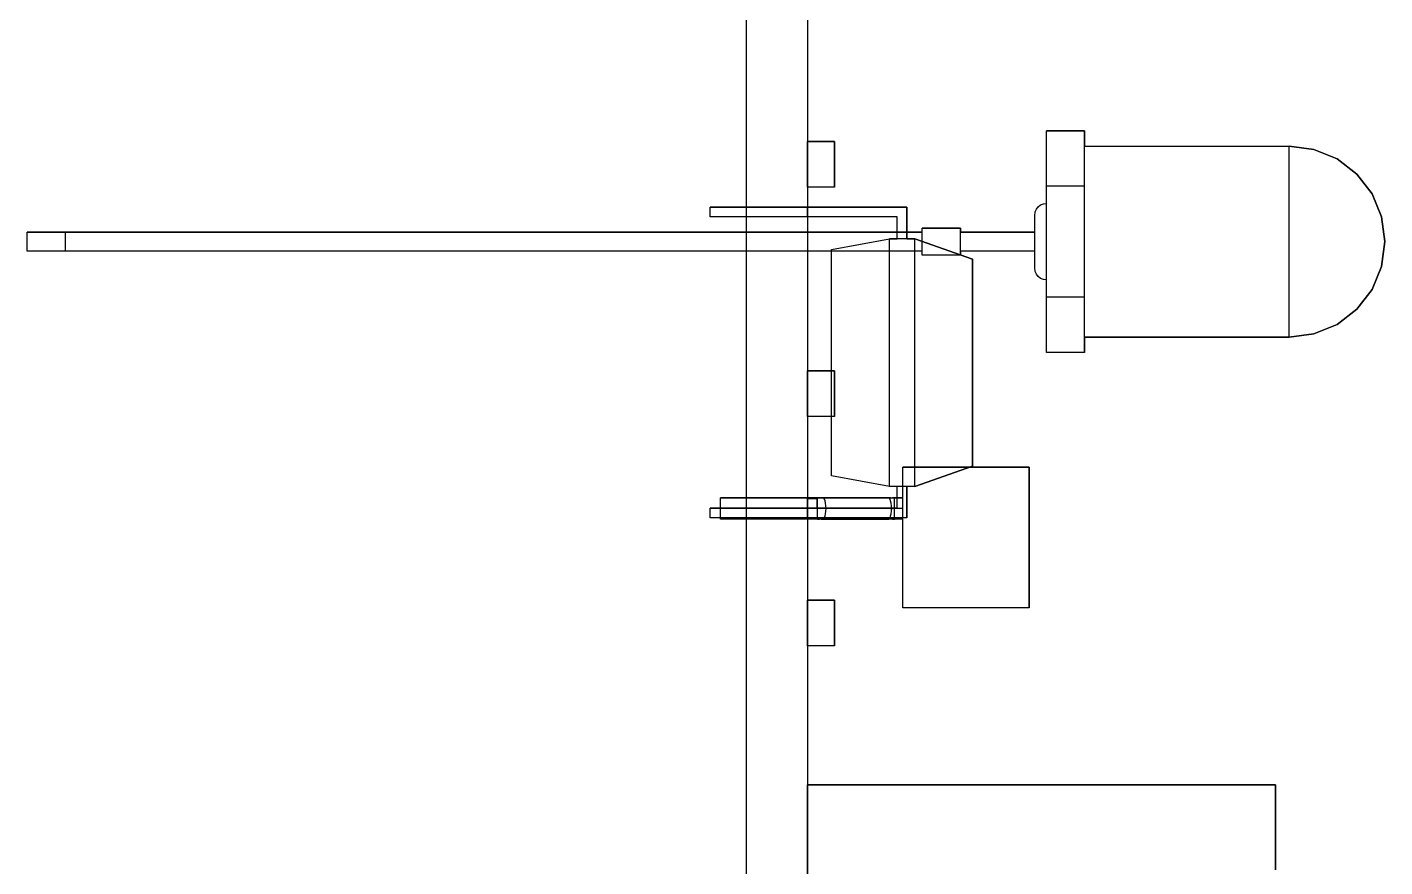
# Model space of a CAD drawing. Header units: inches. Extents: x 0 to 841, y -594 to 0.
# Drawn here: x 453.34 to 488.84, y -167.08 to -145.11 of the extents above; entities that cross this region are included whole.
import ezdxf

# ---------------------------------------------------------------- set-up
doc = ezdxf.new("R2010")
doc.units = ezdxf.units.IN
doc.header["$MEASUREMENT"] = 0

msp = doc.modelspace()

# ---------------------------------------------------------------- linework, layer by layer
at = {"color": 7}
for p, q in [((472.15, -241.297), (472.15, -60.697)), ((473.742, -60.697), (473.742, -241.297)), ((479.992, -149.269), (479.992, -147.822)), ((479.992, -147.822), (480.992, -147.822)), ((479.992, -147.921), (479.992, -147.822)), ((480.992, -147.822), (479.992, -147.822)), ((479.992, -149.269), (479.992, -147.822)), ((479.992, -147.822), (480.992, -147.822)), ((479.992, -147.921), (479.992, -147.822)), ((480.992, -147.822), (479.992, -147.822)), ((479.992, -149.269), (479.992, -147.822)), ((479.992, -147.822), (480.992, -147.822)), ((479.992, -147.921), (479.992, -147.822)), ((480.992, -147.822), (479.992, -147.822)), ((479.992, -148.21), (479.992, -147.921)), ((479.992, -148.21), (479.992, -147.921)), ((479.992, -148.21), (479.992, -147.921)), ((480.992, -147.822), (480.992, -148.222)), ((480.992, -147.921), (480.992, -147.822)), ((480.992, -147.822), (480.992, -148.222)), ((480.992, -147.921), (480.992, -147.822)), ((480.992, -147.822), (480.992, -148.222)), ((480.992, -147.921), (480.992, -147.822)), ((480.992, -148.21), (480.992, -147.921)), ((480.992, -148.21), (480.992, -147.921)), ((480.992, -148.21), (480.992, -147.921)), ((473.742, -149.294), (473.742, -148.1)), ((473.742, -148.1), (474.453, -148.1)), ((473.742, -149.294), (473.742, -148.1)), ((474.453, -148.1), (473.742, -148.1)), ((473.742, -149.294), (473.742, -148.1)), ((473.742, -148.1), (474.453, -148.1)), ((473.742, -149.294), (473.742, -148.1)), ((474.453, -148.1), (473.742, -148.1)), ((473.742, -149.294), (473.742, -148.1)), ((473.742, -148.1), (474.453, -148.1)), ((473.742, -149.294), (473.742, -148.1)), ((474.453, -148.1), (473.742, -148.1)), ((474.453, -148.1), (474.453, -149.294)), ((474.453, -149.294), (474.453, -148.1)), ((474.453, -148.1), (474.453, -149.294)), ((474.453, -149.294), (474.453, -148.1)), ((474.453, -148.1), (474.453, -149.294)), ((474.453, -149.294), (474.453, -148.1)), ((479.992, -148.67), (479.992, -148.21)), ((479.992, -148.67), (479.992, -148.21)), ((479.992, -148.67), (479.992, -148.21)), ((480.992, -148.67), (480.992, -148.21)), ((480.992, -148.67), (480.992, -148.21)), ((480.992, -148.67), (480.992, -148.21)), ((480.992, -148.222), (486.342, -148.222)), ((480.992, -148.222), (486.342, -148.222)), ((480.992, -148.222), (486.342, -148.222)), ((480.992, -148.222), (486.342, -148.222)), ((480.992, -148.222), (486.342, -148.222)), ((480.992, -148.222), (486.342, -148.222)), ((486.342, -148.222), (486.989, -148.307)), ((486.989, -148.307), (486.342, -148.222)), ((486.342, -148.307), (486.342, -148.222)), ((486.342, -148.222), (486.989, -148.307)), ((486.989, -148.307), (486.342, -148.222)), ((486.342, -148.307), (486.342, -148.222)), ((486.342, -148.222), (486.989, -148.307)), ((486.989, -148.307), (486.342, -148.222)), ((486.342, -148.307), (486.342, -148.222)), ((486.342, -148.557), (486.342, -148.307)), ((486.342, -148.557), (486.342, -148.307)), ((486.342, -148.557), (486.342, -148.307)), ((486.989, -148.307), (487.592, -148.557)), ((487.592, -148.557), (486.989, -148.307)), ((486.989, -148.307), (487.592, -148.557)), ((487.592, -148.557), (486.989, -148.307)), ((486.989, -148.307), (487.592, -148.557)), ((487.592, -148.557), (486.989, -148.307)), ((479.992, -149.269), (479.992, -148.67)), ((479.992, -149.269), (479.992, -148.67)), ((479.992, -149.269), (479.992, -148.67)), ((480.992, -149.269), (480.992, -148.67)), ((480.992, -149.269), (480.992, -148.67)), ((480.992, -149.269), (480.992, -148.67)), ((486.342, -148.954), (486.342, -148.557)), ((486.342, -148.954), (486.342, -148.557)), ((486.342, -148.954), (486.342, -148.557)), ((487.592, -148.557), (488.11, -148.954)), ((488.11, -148.954), (487.592, -148.557)), ((487.592, -148.557), (488.11, -148.954)), ((488.11, -148.954), (487.592, -148.557)), ((487.592, -148.557), (488.11, -148.954)), ((488.11, -148.954), (487.592, -148.557)), ((486.342, -149.472), (486.342, -148.954)), ((486.342, -149.472), (486.342, -148.954)), ((486.342, -149.472), (486.342, -148.954)), ((488.11, -148.954), (488.507, -149.472)), ((488.507, -149.472), (488.11, -148.954)), ((488.11, -148.954), (488.507, -149.472)), ((488.507, -149.472), (488.11, -148.954)), ((488.11, -148.954), (488.507, -149.472)), ((488.507, -149.472), (488.11, -148.954)), ((474.453, -149.294), (473.742, -149.294)), ((474.453, -149.294), (473.742, -149.294)), ((474.453, -149.294), (473.742, -149.294)), ((474.453, -149.294), (473.742, -149.294)), ((474.453, -149.294), (473.742, -149.294)), ((474.453, -149.294), (473.742, -149.294)), ((479.992, -149.722), (479.992, -149.269)), ((479.992, -152.174), (479.992, -149.269)), ((480.992, -149.269), (479.992, -149.269)), ((479.992, -149.722), (479.992, -149.269)), ((479.992, -152.174), (479.992, -149.269)), ((480.992, -149.269), (479.992, -149.269)), ((479.992, -149.722), (479.992, -149.269)), ((479.992, -152.174), (479.992, -149.269)), ((480.992, -149.269), (479.992, -149.269)), ((480.992, -152.174), (480.992, -149.269)), ((480.992, -152.174), (480.992, -149.269)), ((480.992, -152.174), (480.992, -149.269)), ((479.732, -149.872), (479.78, -149.81)), ((479.732, -149.872), (479.78, -149.81)), ((479.732, -149.872), (479.78, -149.81)), ((479.732, -149.872), (479.78, -149.81)), ((479.732, -149.872), (479.78, -149.81)), ((479.732, -149.872), (479.78, -149.81)), ((479.78, -149.81), (479.842, -149.762)), ((479.78, -149.81), (479.842, -149.762)), ((479.78, -149.81), (479.842, -149.762)), ((479.78, -149.81), (479.842, -149.762)), ((479.78, -149.81), (479.842, -149.762)), ((479.78, -149.81), (479.842, -149.762)), ((479.842, -149.762), (479.914, -149.732)), ((479.842, -149.762), (479.914, -149.732)), ((479.842, -149.762), (479.914, -149.732)), ((479.842, -149.762), (479.914, -149.732)), ((479.842, -149.762), (479.914, -149.732)), ((479.842, -149.762), (479.914, -149.732)), ((479.914, -149.732), (479.992, -149.722)), ((479.914, -149.732), (479.992, -149.722)), ((479.914, -149.732), (479.992, -149.722)), ((479.914, -149.732), (479.992, -149.722)), ((479.914, -149.732), (479.992, -149.722)), ((479.914, -149.732), (479.992, -149.722)), ((486.342, -150.075), (486.342, -149.472)), ((486.342, -150.075), (486.342, -149.472)), ((486.342, -150.075), (486.342, -149.472)), ((488.507, -149.472), (488.757, -150.075)), ((488.757, -150.075), (488.507, -149.472)), ((488.507, -149.472), (488.757, -150.075)), ((488.757, -150.075), (488.507, -149.472)), ((488.507, -149.472), (488.757, -150.075)), ((488.757, -150.075), (488.507, -149.472)), ((471.202, -150.077), (471.202, -149.823)), ((471.202, -149.823), (473.742, -149.823)), ((473.742, -149.823), (471.202, -149.823)), ((471.202, -150.077), (471.202, -149.823)), ((473.742, -150.077), (471.202, -150.077)), ((473.742, -150.077), (471.202, -150.077)), ((473.742, -149.823), (476.346, -149.823)), ((473.742, -150.077), (473.742, -149.823)), ((476.346, -149.823), (473.742, -149.823)), ((476.092, -150.077), (473.742, -150.077)), ((476.092, -150.077), (473.742, -150.077)), ((476.092, -150.648), (476.092, -150.077)), ((476.092, -150.648), (476.092, -150.077)), ((476.346, -149.823), (476.346, -150.648)), ((476.346, -150.648), (476.346, -149.823)), ((479.692, -150.046), (479.702, -149.944)), ((479.692, -150.046), (479.702, -149.944)), ((479.692, -150.046), (479.702, -149.944)), ((479.692, -150.046), (479.702, -149.944)), ((479.692, -150.046), (479.702, -149.944)), ((479.692, -150.046), (479.702, -149.944)), ((479.692, -150.472), (479.692, -150.046)), ((479.692, -150.116), (479.692, -150.046)), ((479.692, -150.472), (479.692, -150.046)), ((479.692, -150.116), (479.692, -150.046)), ((479.692, -150.472), (479.692, -150.046)), ((479.692, -150.116), (479.692, -150.046)), ((479.692, -150.227), (479.692, -150.116)), ((479.692, -150.227), (479.692, -150.116)), ((479.692, -150.227), (479.692, -150.116)), ((479.702, -149.944), (479.732, -149.872)), ((479.702, -149.944), (479.732, -149.872)), ((479.702, -149.944), (479.732, -149.872)), ((479.702, -149.944), (479.732, -149.872)), ((479.702, -149.944), (479.732, -149.872)), ((479.702, -149.944), (479.732, -149.872)), ((486.342, -150.722), (486.342, -150.075)), ((486.342, -150.722), (486.342, -150.075)), ((486.342, -150.722), (486.342, -150.075)), ((488.757, -150.075), (488.842, -150.722)), ((488.842, -150.722), (488.757, -150.075)), ((488.757, -150.075), (488.842, -150.722)), ((488.842, -150.722), (488.757, -150.075)), ((488.757, -150.075), (488.842, -150.722)), ((488.842, -150.722), (488.757, -150.075)), ((453.342, -150.972), (453.342, -150.472)), ((453.342, -150.472), (454.342, -150.472)), ((453.342, -150.48), (453.342, -150.472)), ((454.342, -150.472), (453.342, -150.472)), ((453.342, -150.972), (453.342, -150.472)), ((453.342, -150.472), (454.342, -150.472)), ((453.342, -150.48), (453.342, -150.472)), ((454.342, -150.472), (453.342, -150.472)), ((453.342, -150.972), (453.342, -150.472)), ((453.342, -150.472), (454.342, -150.472)), ((453.342, -150.48), (453.342, -150.472)), ((454.342, -150.472), (453.342, -150.472)), ((453.342, -150.505), (453.342, -150.48)), ((453.342, -150.505), (453.342, -150.48)), ((453.342, -150.505), (453.342, -150.48)), ((453.342, -150.545), (453.342, -150.505)), ((453.342, -150.545), (453.342, -150.505)), ((453.342, -150.545), (453.342, -150.505)), ((454.342, -150.472), (476.742, -150.472)), ((454.342, -150.48), (454.342, -150.472)), ((476.742, -150.472), (454.342, -150.472)), ((454.342, -150.472), (476.742, -150.472)), ((454.342, -150.48), (454.342, -150.472)), ((476.742, -150.472), (454.342, -150.472)), ((454.342, -150.472), (476.742, -150.472)), ((454.342, -150.48), (454.342, -150.472)), ((476.742, -150.472), (454.342, -150.472)), ((454.342, -150.505), (454.342, -150.48)), ((454.342, -150.505), (454.342, -150.48)), ((454.342, -150.505), (454.342, -150.48)), ((454.342, -150.545), (454.342, -150.505)), ((454.342, -150.545), (454.342, -150.505)), ((454.342, -150.545), (454.342, -150.505)), ((476.742, -150.472), (476.742, -150.372)), ((476.742, -150.372), (477.742, -150.372)), ((476.742, -150.384), (476.742, -150.372)), ((477.742, -150.372), (476.742, -150.372)), ((476.742, -150.472), (476.742, -150.372)), ((476.742, -150.372), (477.742, -150.372)), ((476.742, -150.384), (476.742, -150.372)), ((477.742, -150.372), (476.742, -150.372)), ((476.742, -150.472), (476.742, -150.372)), ((476.742, -150.372), (477.742, -150.372)), ((476.742, -150.384), (476.742, -150.372)), ((477.742, -150.372), (476.742, -150.372)), ((476.742, -150.419), (476.742, -150.384)), ((476.742, -150.419), (476.742, -150.384)), ((476.742, -150.419), (476.742, -150.384)), ((476.742, -150.474), (476.742, -150.419)), ((476.742, -150.474), (476.742, -150.419)), ((476.742, -150.474), (476.742, -150.419)), ((476.742, -150.547), (476.742, -150.474)), ((476.742, -150.547), (476.742, -150.474)), ((476.742, -150.547), (476.742, -150.474)), ((477.742, -150.372), (477.742, -150.472)), ((477.742, -150.384), (477.742, -150.372)), ((477.742, -150.372), (477.742, -150.472)), ((477.742, -150.384), (477.742, -150.372)), ((477.742, -150.372), (477.742, -150.472)), ((477.742, -150.384), (477.742, -150.372)), ((477.742, -150.419), (477.742, -150.384)), ((477.742, -150.419), (477.742, -150.384)), ((477.742, -150.419), (477.742, -150.384)), ((477.742, -150.474), (477.742, -150.419)), ((477.742, -150.474), (477.742, -150.419)), ((477.742, -150.474), (477.742, -150.419)), ((477.742, -150.472), (479.692, -150.472)), ((479.692, -150.472), (477.742, -150.472)), ((477.742, -150.472), (479.692, -150.472)), ((479.692, -150.472), (477.742, -150.472)), ((477.742, -150.472), (479.692, -150.472)), ((479.692, -150.472), (477.742, -150.472)), ((477.742, -150.547), (477.742, -150.474)), ((477.742, -150.547), (477.742, -150.474)), ((477.742, -150.547), (477.742, -150.474)), ((479.692, -150.372), (479.692, -150.227)), ((479.692, -150.372), (479.692, -150.227)), ((479.692, -150.372), (479.692, -150.227)), ((479.692, -150.541), (479.692, -150.372)), ((479.692, -150.541), (479.692, -150.372)), ((479.692, -150.541), (479.692, -150.372)), ((453.342, -150.597), (453.342, -150.545)), ((453.342, -150.597), (453.342, -150.545)), ((453.342, -150.597), (453.342, -150.545)), ((453.342, -150.657), (453.342, -150.597)), ((453.342, -150.657), (453.342, -150.597)), ((453.342, -150.657), (453.342, -150.597)), ((453.342, -150.722), (453.342, -150.657)), ((453.342, -150.722), (453.342, -150.657)), ((453.342, -150.722), (453.342, -150.657)), ((453.342, -150.787), (453.342, -150.722)), ((453.342, -150.787), (453.342, -150.722)), ((453.342, -150.787), (453.342, -150.722)), ((453.342, -150.847), (453.342, -150.787)), ((453.342, -150.847), (453.342, -150.787)), ((453.342, -150.847), (453.342, -150.787)), ((453.342, -150.899), (453.342, -150.847)), ((453.342, -150.899), (453.342, -150.847)), ((453.342, -150.899), (453.342, -150.847)), ((454.342, -150.597), (454.342, -150.545)), ((454.342, -150.597), (454.342, -150.545)), ((454.342, -150.597), (454.342, -150.545)), ((454.342, -150.657), (454.342, -150.597)), ((454.342, -150.657), (454.342, -150.597)), ((454.342, -150.657), (454.342, -150.597)), ((454.342, -150.722), (454.342, -150.657)), ((454.342, -150.722), (454.342, -150.657)), ((454.342, -150.722), (454.342, -150.657)), ((454.342, -150.787), (454.342, -150.722)), ((454.342, -150.787), (454.342, -150.722)), ((454.342, -150.787), (454.342, -150.722)), ((454.342, -150.847), (454.342, -150.787)), ((454.342, -150.847), (454.342, -150.787)), ((454.342, -150.847), (454.342, -150.787)), ((454.342, -150.899), (454.342, -150.847)), ((454.342, -150.899), (454.342, -150.847)), ((454.342, -150.899), (454.342, -150.847)), ((474.377, -150.928), (475.886, -150.648)), ((474.377, -150.928), (475.886, -150.648)), ((475.886, -150.648), (476.092, -150.648)), ((475.886, -157.126), (475.886, -150.648)), ((476.551, -150.648), (475.886, -150.648)), ((476.346, -150.648), (476.551, -150.648)), ((476.551, -150.648), (478.06, -151.182)), ((476.551, -157.126), (476.551, -150.648)), ((478.06, -151.182), (476.551, -150.648)), ((476.742, -150.631), (476.742, -150.547)), ((476.742, -150.631), (476.742, -150.547)), ((476.742, -150.631), (476.742, -150.547)), ((476.742, -150.722), (476.742, -150.631)), ((476.742, -150.722), (476.742, -150.631)), ((476.742, -150.722), (476.742, -150.631)), ((476.742, -150.812), (476.742, -150.722)), ((476.742, -150.812), (476.742, -150.722)), ((476.742, -150.812), (476.742, -150.722)), ((476.742, -150.897), (476.742, -150.812)), ((476.742, -150.897), (476.742, -150.812)), ((476.742, -150.897), (476.742, -150.812)), ((477.742, -150.631), (477.742, -150.547)), ((477.742, -150.631), (477.742, -150.547)), ((477.742, -150.631), (477.742, -150.547)), ((477.742, -150.722), (477.742, -150.631)), ((477.742, -150.722), (477.742, -150.631)), ((477.742, -150.722), (477.742, -150.631)), ((477.742, -150.812), (477.742, -150.722)), ((477.742, -150.812), (477.742, -150.722)), ((477.742, -150.812), (477.742, -150.722)), ((477.742, -150.897), (477.742, -150.812)), ((477.742, -150.897), (477.742, -150.812)), ((477.742, -150.897), (477.742, -150.812)), ((479.692, -150.722), (479.692, -150.541)), ((479.692, -150.722), (479.692, -150.541)), ((479.692, -150.722), (479.692, -150.541)), ((479.692, -150.903), (479.692, -150.722)), ((479.692, -150.903), (479.692, -150.722)), ((479.692, -150.903), (479.692, -150.722)), ((486.342, -151.369), (486.342, -150.722)), ((486.342, -151.369), (486.342, -150.722)), ((486.342, -151.369), (486.342, -150.722)), ((488.842, -150.722), (488.757, -151.369)), ((488.757, -151.369), (488.842, -150.722)), ((488.842, -150.722), (488.757, -151.369)), ((488.757, -151.369), (488.842, -150.722)), ((488.842, -150.722), (488.757, -151.369)), ((488.757, -151.369), (488.842, -150.722)), ((453.342, -150.938), (453.342, -150.899)), ((453.342, -150.938), (453.342, -150.899)), ((453.342, -150.938), (453.342, -150.899)), ((453.342, -150.963), (453.342, -150.938)), ((453.342, -150.963), (453.342, -150.938)), ((453.342, -150.963), (453.342, -150.938)), ((453.342, -150.972), (453.342, -150.963)), ((453.342, -150.972), (453.342, -150.963)), ((453.342, -150.972), (453.342, -150.963)), ((454.342, -150.972), (453.342, -150.972)), ((454.342, -150.972), (453.342, -150.972)), ((454.342, -150.972), (453.342, -150.972)), ((454.342, -150.972), (453.342, -150.972)), ((454.342, -150.972), (453.342, -150.972)), ((454.342, -150.972), (453.342, -150.972)), ((454.342, -150.938), (454.342, -150.899)), ((454.342, -150.938), (454.342, -150.899)), ((454.342, -150.938), (454.342, -150.899)), ((454.342, -150.963), (454.342, -150.938)), ((454.342, -150.963), (454.342, -150.938)), ((454.342, -150.963), (454.342, -150.938)), ((454.342, -150.972), (454.342, -150.963)), ((454.342, -150.972), (454.342, -150.963)), ((454.342, -150.972), (454.342, -150.963)), ((476.742, -150.972), (454.342, -150.972)), ((476.742, -150.972), (454.342, -150.972)), ((476.742, -150.972), (454.342, -150.972)), ((476.742, -150.972), (454.342, -150.972)), ((476.742, -150.972), (454.342, -150.972)), ((476.742, -150.972), (454.342, -150.972)), ((474.377, -156.846), (474.377, -150.928)), ((474.377, -156.846), (474.377, -150.928)), ((476.742, -150.969), (476.742, -150.897)), ((476.742, -150.969), (476.742, -150.897)), ((476.742, -150.969), (476.742, -150.897)), ((476.742, -151.025), (476.742, -150.969)), ((476.742, -151.025), (476.742, -150.969)), ((476.742, -151.025), (476.742, -150.969)), ((476.742, -151.072), (476.742, -150.972)), ((476.742, -151.072), (476.742, -150.972)), ((476.742, -151.072), (476.742, -150.972)), ((476.742, -151.06), (476.742, -151.025)), ((476.742, -151.06), (476.742, -151.025)), ((476.742, -151.06), (476.742, -151.025)), ((476.742, -151.072), (476.742, -151.06)), ((476.742, -151.072), (476.742, -151.06)), ((476.742, -151.072), (476.742, -151.06)), ((477.742, -151.072), (476.742, -151.072)), ((477.742, -151.072), (476.742, -151.072)), ((477.742, -151.072), (476.742, -151.072)), ((477.742, -151.072), (476.742, -151.072)), ((477.742, -151.072), (476.742, -151.072)), ((477.742, -151.072), (476.742, -151.072)), ((477.742, -150.969), (477.742, -150.897)), ((477.742, -150.969), (477.742, -150.897)), ((477.742, -150.969), (477.742, -150.897)), ((477.742, -151.025), (477.742, -150.969)), ((477.742, -151.025), (477.742, -150.969)), ((477.742, -151.025), (477.742, -150.969)), ((479.692, -150.972), (477.742, -150.972)), ((477.742, -150.972), (477.742, -151.072)), ((479.692, -150.972), (477.742, -150.972)), ((479.692, -150.972), (477.742, -150.972)), ((477.742, -150.972), (477.742, -151.072)), ((479.692, -150.972), (477.742, -150.972)), ((479.692, -150.972), (477.742, -150.972)), ((477.742, -150.972), (477.742, -151.072)), ((479.692, -150.972), (477.742, -150.972)), ((477.742, -151.06), (477.742, -151.025)), ((477.742, -151.06), (477.742, -151.025)), ((477.742, -151.06), (477.742, -151.025)), ((477.742, -151.072), (477.742, -151.06)), ((477.742, -151.072), (477.742, -151.06)), ((477.742, -151.072), (477.742, -151.06)), ((478.06, -151.182), (478.06, -155.591)), ((478.06, -156.592), (478.06, -151.182)), ((479.692, -151.072), (479.692, -150.903)), ((479.692, -151.072), (479.692, -150.903)), ((479.692, -151.072), (479.692, -150.903)), ((479.692, -151.398), (479.692, -150.972)), ((479.692, -151.398), (479.692, -150.972)), ((479.692, -151.398), (479.692, -150.972)), ((479.692, -151.217), (479.692, -151.072)), ((479.692, -151.217), (479.692, -151.072)), ((479.692, -151.217), (479.692, -151.072)), ((479.692, -151.328), (479.692, -151.217)), ((479.692, -151.328), (479.692, -151.217)), ((479.692, -151.328), (479.692, -151.217)), ((479.692, -151.398), (479.692, -151.328)), ((479.692, -151.398), (479.692, -151.328)), ((479.692, -151.398), (479.692, -151.328)), ((479.702, -151.5), (479.692, -151.398)), ((479.702, -151.5), (479.692, -151.398)), ((479.702, -151.5), (479.692, -151.398)), ((479.702, -151.5), (479.692, -151.398)), ((479.702, -151.5), (479.692, -151.398)), ((479.702, -151.5), (479.692, -151.398)), ((479.732, -151.572), (479.702, -151.5)), ((479.732, -151.572), (479.702, -151.5)), ((479.732, -151.572), (479.702, -151.5)), ((479.732, -151.572), (479.702, -151.5)), ((479.732, -151.572), (479.702, -151.5)), ((479.732, -151.572), (479.702, -151.5)), ((479.78, -151.634), (479.732, -151.572)), ((479.78, -151.634), (479.732, -151.572)), ((479.78, -151.634), (479.732, -151.572)), ((479.78, -151.634), (479.732, -151.572)), ((479.78, -151.634), (479.732, -151.572)), ((479.78, -151.634), (479.732, -151.572)), ((486.342, -151.972), (486.342, -151.369)), ((486.342, -151.972), (486.342, -151.369)), ((486.342, -151.972), (486.342, -151.369)), ((488.757, -151.369), (488.507, -151.972)), ((488.507, -151.972), (488.757, -151.369)), ((488.757, -151.369), (488.507, -151.972)), ((488.507, -151.972), (488.757, -151.369)), ((488.757, -151.369), (488.507, -151.972)), ((488.507, -151.972), (488.757, -151.369)), ((479.842, -151.682), (479.78, -151.634)), ((479.842, -151.682), (479.78, -151.634)), ((479.842, -151.682), (479.78, -151.634)), ((479.842, -151.682), (479.78, -151.634)), ((479.842, -151.682), (479.78, -151.634)), ((479.842, -151.682), (479.78, -151.634)), ((479.914, -151.712), (479.842, -151.682)), ((479.914, -151.712), (479.842, -151.682)), ((479.914, -151.712), (479.842, -151.682)), ((479.914, -151.712), (479.842, -151.682)), ((479.914, -151.712), (479.842, -151.682)), ((479.914, -151.712), (479.842, -151.682)), ((479.992, -151.722), (479.914, -151.712)), ((479.992, -151.722), (479.914, -151.712)), ((479.992, -151.722), (479.914, -151.712)), ((479.992, -151.722), (479.914, -151.712)), ((479.992, -151.722), (479.914, -151.712)), ((479.992, -151.722), (479.914, -151.712)), ((479.992, -152.174), (479.992, -151.722)), ((479.992, -152.174), (479.992, -151.722)), ((479.992, -152.174), (479.992, -151.722)), ((479.992, -153.622), (479.992, -152.174)), ((480.992, -152.174), (479.992, -152.174)), ((479.992, -152.774), (479.992, -152.174)), ((479.992, -153.622), (479.992, -152.174)), ((480.992, -152.174), (479.992, -152.174)), ((479.992, -152.774), (479.992, -152.174)), ((479.992, -153.622), (479.992, -152.174)), ((480.992, -152.174), (479.992, -152.174)), ((479.992, -152.774), (479.992, -152.174)), ((480.992, -152.774), (480.992, -152.174)), ((480.992, -152.774), (480.992, -152.174)), ((480.992, -152.774), (480.992, -152.174)), ((486.342, -152.49), (486.342, -151.972)), ((486.342, -152.49), (486.342, -151.972)), ((486.342, -152.49), (486.342, -151.972)), ((488.507, -151.972), (488.11, -152.49)), ((488.11, -152.49), (488.507, -151.972)), ((488.507, -151.972), (488.11, -152.49)), ((488.11, -152.49), (488.507, -151.972)), ((488.507, -151.972), (488.11, -152.49)), ((488.11, -152.49), (488.507, -151.972)), ((486.342, -152.887), (486.342, -152.49)), ((486.342, -152.887), (486.342, -152.49)), ((486.342, -152.887), (486.342, -152.49)), ((488.11, -152.49), (487.592, -152.887)), ((487.592, -152.887), (488.11, -152.49)), ((488.11, -152.49), (487.592, -152.887)), ((487.592, -152.887), (488.11, -152.49)), ((488.11, -152.49), (487.592, -152.887)), ((487.592, -152.887), (488.11, -152.49)), ((479.992, -153.234), (479.992, -152.774)), ((479.992, -153.234), (479.992, -152.774)), ((479.992, -153.234), (479.992, -152.774)), ((480.992, -153.234), (480.992, -152.774)), ((480.992, -153.234), (480.992, -152.774)), ((480.992, -153.234), (480.992, -152.774)), ((486.342, -153.137), (486.342, -152.887)), ((486.342, -153.137), (486.342, -152.887)), ((486.342, -153.137), (486.342, -152.887)), ((487.592, -152.887), (486.989, -153.137)), ((486.989, -153.137), (487.592, -152.887)), ((487.592, -152.887), (486.989, -153.137)), ((486.989, -153.137), (487.592, -152.887)), ((487.592, -152.887), (486.989, -153.137)), ((486.989, -153.137), (487.592, -152.887)), ((479.992, -153.523), (479.992, -153.234)), ((479.992, -153.523), (479.992, -153.234)), ((479.992, -153.523), (479.992, -153.234)), ((486.342, -153.222), (480.992, -153.222)), ((480.992, -153.222), (480.992, -153.622)), ((480.992, -153.222), (486.342, -153.222)), ((486.342, -153.222), (480.992, -153.222)), ((480.992, -153.222), (480.992, -153.622)), ((480.992, -153.222), (486.342, -153.222)), ((486.342, -153.222), (480.992, -153.222)), ((480.992, -153.222), (480.992, -153.622)), ((480.992, -153.222), (486.342, -153.222)), ((480.992, -153.523), (480.992, -153.234)), ((480.992, -153.523), (480.992, -153.234)), ((480.992, -153.523), (480.992, -153.234)), ((486.989, -153.137), (486.342, -153.222)), ((486.342, -153.222), (486.989, -153.137)), ((486.342, -153.222), (486.342, -153.137)), ((486.989, -153.137), (486.342, -153.222)), ((486.342, -153.222), (486.989, -153.137)), ((486.342, -153.222), (486.342, -153.137)), ((486.989, -153.137), (486.342, -153.222)), ((486.342, -153.222), (486.989, -153.137)), ((486.342, -153.222), (486.342, -153.137)), ((479.992, -153.622), (479.992, -153.523)), ((479.992, -153.622), (479.992, -153.523)), ((479.992, -153.622), (479.992, -153.523)), ((480.992, -153.622), (479.992, -153.622)), ((480.992, -153.622), (479.992, -153.622)), ((480.992, -153.622), (479.992, -153.622)), ((480.992, -153.622), (479.992, -153.622)), ((480.992, -153.622), (479.992, -153.622)), ((480.992, -153.622), (479.992, -153.622)), ((480.992, -153.622), (480.992, -153.523)), ((480.992, -153.622), (480.992, -153.523)), ((480.992, -153.622), (480.992, -153.523)), ((473.742, -155.294), (473.742, -154.1)), ((473.742, -154.1), (474.453, -154.1)), ((473.742, -155.294), (473.742, -154.1)), ((474.453, -154.1), (473.742, -154.1)), ((473.742, -155.294), (473.742, -154.1)), ((473.742, -154.1), (474.453, -154.1)), ((473.742, -155.294), (473.742, -154.1)), ((474.453, -154.1), (473.742, -154.1)), ((473.742, -155.294), (473.742, -154.1)), ((473.742, -154.1), (474.453, -154.1)), ((473.742, -155.294), (473.742, -154.1)), ((474.453, -154.1), (473.742, -154.1)), ((474.453, -154.1), (474.453, -155.294)), ((474.453, -155.294), (474.453, -154.1)), ((474.453, -154.1), (474.453, -155.294)), ((474.453, -155.294), (474.453, -154.1)), ((474.453, -154.1), (474.453, -155.294)), ((474.453, -155.294), (474.453, -154.1)), ((474.453, -155.294), (473.742, -155.294)), ((474.453, -155.294), (473.742, -155.294)), ((474.453, -155.294), (473.742, -155.294)), ((474.453, -155.294), (473.742, -155.294)), ((474.453, -155.294), (473.742, -155.294)), ((474.453, -155.294), (473.742, -155.294)), ((478.06, -155.591), (478.063, -155.591)), ((478.062, -155.591), (478.06, -155.591)), ((478.063, -155.591), (478.062, -155.591)), ((478.063, -155.591), (478.063, -155.915)), ((478.063, -155.593), (478.063, -155.591)), ((478.063, -155.603), (478.063, -155.593)), ((478.063, -155.622), (478.063, -155.603)), ((478.063, -155.65), (478.063, -155.622)), ((478.063, -155.684), (478.063, -155.65)), ((478.063, -155.723), (478.063, -155.684)), ((478.063, -155.763), (478.063, -155.723)), ((478.063, -155.803), (478.063, -155.763)), ((478.063, -155.84), (478.063, -155.803)), ((478.063, -155.871), (478.063, -155.84)), ((478.063, -155.915), (478.06, -155.915)), ((478.06, -155.915), (478.06, -156.592)), ((478.063, -155.915), (478.06, -155.915)), ((478.063, -155.895), (478.063, -155.871)), ((478.063, -155.91), (478.063, -155.895)), ((478.063, -155.915), (478.063, -155.91)), ((475.886, -157.126), (474.377, -156.846)), ((475.886, -157.126), (474.377, -156.846)), ((476.242, -157.423), (476.242, -156.622)), ((476.242, -156.622), (479.54, -156.622)), ((476.242, -156.907), (476.242, -156.622)), ((479.54, -156.622), (476.242, -156.622)), ((476.242, -157.423), (476.242, -156.622)), ((476.242, -156.622), (479.54, -156.622)), ((476.242, -156.907), (476.242, -156.622)), ((479.54, -156.622), (476.242, -156.622)), ((476.242, -157.423), (476.242, -156.622)), ((476.242, -156.622), (479.54, -156.622)), ((476.242, -156.907), (476.242, -156.622)), ((479.54, -156.622), (476.242, -156.622)), ((476.242, -157.204), (476.242, -156.907)), ((476.242, -157.204), (476.242, -156.907)), ((476.242, -157.204), (476.242, -156.907)), ((478.06, -156.592), (476.551, -157.126)), ((476.551, -157.126), (478.06, -156.592)), ((479.54, -156.622), (479.54, -160.305)), ((479.54, -156.907), (479.54, -156.622)), ((479.54, -156.622), (479.54, -160.305)), ((479.54, -156.907), (479.54, -156.622)), ((479.54, -156.622), (479.54, -160.305)), ((479.54, -156.907), (479.54, -156.622)), ((479.54, -157.204), (479.54, -156.907)), ((479.54, -157.204), (479.54, -156.907)), ((479.54, -157.204), (479.54, -156.907)), ((476.092, -157.126), (475.886, -157.126)), ((476.551, -157.126), (475.886, -157.126)), ((476.092, -157.697), (476.092, -157.126)), ((476.092, -157.697), (476.092, -157.126)), ((476.242, -157.507), (476.242, -157.204)), ((476.242, -157.507), (476.242, -157.204)), ((476.242, -157.507), (476.242, -157.204)), ((476.551, -157.126), (476.346, -157.126)), ((476.346, -157.126), (476.346, -157.951)), ((476.346, -157.951), (476.346, -157.126)), ((479.54, -157.507), (479.54, -157.204)), ((479.54, -157.507), (479.54, -157.204)), ((479.54, -157.507), (479.54, -157.204)), ((471.467, -157.702), (471.467, -157.423)), ((471.467, -157.423), (474.007, -157.423)), ((471.467, -157.432), (471.467, -157.423)), ((474.007, -157.423), (471.467, -157.423)), ((471.467, -157.702), (471.467, -157.423)), ((471.467, -157.423), (474.007, -157.423)), ((471.467, -157.432), (471.467, -157.423)), ((474.007, -157.423), (471.467, -157.423)), ((471.467, -157.702), (471.467, -157.423)), ((471.467, -157.423), (474.007, -157.423)), ((471.467, -157.432), (471.467, -157.423)), ((474.007, -157.423), (471.467, -157.423)), ((471.467, -157.46), (471.467, -157.432)), ((471.467, -157.46), (471.467, -157.432)), ((471.467, -157.46), (471.467, -157.432)), ((471.467, -157.504), (471.467, -157.46)), ((471.467, -157.504), (471.467, -157.46)), ((471.467, -157.504), (471.467, -157.46)), ((471.467, -157.562), (471.467, -157.504)), ((471.467, -157.562), (471.467, -157.504)), ((471.467, -157.562), (471.467, -157.504)), ((471.467, -157.63), (471.467, -157.562)), ((471.467, -157.63), (471.467, -157.562)), ((471.467, -157.63), (471.467, -157.562)), ((473.742, -157.697), (473.742, -157.443)), ((473.742, -157.443), (473.996, -157.443)), ((473.742, -157.697), (473.742, -157.443)), ((473.996, -157.443), (473.742, -157.443)), ((473.996, -157.443), (473.996, -157.697)), ((473.996, -157.697), (473.996, -157.443)), ((474.007, -157.423), (474.156, -157.423)), ((474.007, -157.432), (474.007, -157.423)), ((474.057, -157.423), (474.007, -157.423)), ((474.007, -157.423), (474.156, -157.423)), ((474.007, -157.432), (474.007, -157.423)), ((474.057, -157.423), (474.007, -157.423)), ((474.007, -157.423), (474.156, -157.423)), ((474.007, -157.432), (474.007, -157.423)), ((474.057, -157.423), (474.007, -157.423)), ((474.007, -157.46), (474.007, -157.432)), ((474.007, -157.46), (474.007, -157.432)), ((474.007, -157.46), (474.007, -157.432)), ((474.007, -157.504), (474.007, -157.46)), ((474.007, -157.504), (474.007, -157.46)), ((474.007, -157.504), (474.007, -157.46)), ((474.007, -157.562), (474.007, -157.504)), ((474.007, -157.562), (474.007, -157.504)), ((474.007, -157.562), (474.007, -157.504)), ((474.007, -157.63), (474.007, -157.562)), ((474.007, -157.63), (474.007, -157.562)), ((474.007, -157.63), (474.007, -157.562)), ((474.106, -157.423), (474.057, -157.423)), ((474.106, -157.423), (474.057, -157.423)), ((474.106, -157.423), (474.057, -157.423)), ((474.156, -157.423), (474.106, -157.423)), ((474.156, -157.423), (474.106, -157.423)), ((474.156, -157.423), (474.106, -157.423)), ((475.044, -157.423), (474.108, -157.423)), ((475.044, -157.423), (474.108, -157.423)), ((475.044, -157.423), (474.108, -157.423)), ((474.156, -157.423), (475.869, -157.423)), ((474.175, -157.432), (474.156, -157.423)), ((475.869, -157.423), (474.156, -157.423)), ((474.156, -157.423), (475.869, -157.423)), ((474.175, -157.432), (474.156, -157.423)), ((475.869, -157.423), (474.156, -157.423)), ((474.156, -157.423), (475.869, -157.423)), ((474.175, -157.432), (474.156, -157.423)), ((475.869, -157.423), (474.156, -157.423)), ((474.192, -157.46), (474.175, -157.432)), ((474.192, -157.46), (474.175, -157.432)), ((474.192, -157.46), (474.175, -157.432)), ((474.207, -157.504), (474.192, -157.46)), ((474.207, -157.504), (474.192, -157.46)), ((474.207, -157.504), (474.192, -157.46)), ((474.218, -157.562), (474.207, -157.504)), ((474.218, -157.562), (474.207, -157.504)), ((474.218, -157.562), (474.207, -157.504)), ((474.225, -157.63), (474.218, -157.562)), ((474.225, -157.63), (474.218, -157.562)), ((474.225, -157.63), (474.218, -157.562)), ((475.917, -157.423), (475.044, -157.423)), ((475.917, -157.423), (475.044, -157.423)), ((475.917, -157.423), (475.044, -157.423)), ((475.869, -157.423), (475.917, -157.423)), ((475.888, -157.432), (475.869, -157.423)), ((475.869, -157.423), (475.918, -157.423)), ((475.869, -157.423), (475.917, -157.423)), ((475.888, -157.432), (475.869, -157.423)), ((475.869, -157.423), (475.918, -157.423)), ((475.869, -157.423), (475.917, -157.423)), ((475.888, -157.432), (475.869, -157.423)), ((475.869, -157.423), (475.918, -157.423)), ((475.905, -157.46), (475.888, -157.432)), ((475.905, -157.46), (475.888, -157.432)), ((475.905, -157.46), (475.888, -157.432)), ((475.92, -157.504), (475.905, -157.46)), ((475.92, -157.504), (475.905, -157.46)), ((475.92, -157.504), (475.905, -157.46)), ((475.917, -157.423), (475.968, -157.423)), ((475.917, -157.423), (475.968, -157.423)), ((475.917, -157.423), (475.968, -157.423)), ((475.918, -157.423), (475.968, -157.423)), ((475.918, -157.423), (475.968, -157.423)), ((475.918, -157.423), (475.968, -157.423)), ((475.931, -157.562), (475.92, -157.504)), ((475.931, -157.562), (475.92, -157.504)), ((475.931, -157.562), (475.92, -157.504)), ((475.938, -157.63), (475.931, -157.562)), ((475.938, -157.63), (475.931, -157.562)), ((475.938, -157.63), (475.931, -157.562)), ((475.968, -157.423), (476.018, -157.423)), ((476.018, -157.423), (475.968, -157.423)), ((475.968, -157.423), (476.018, -157.423)), ((476.018, -157.423), (475.968, -157.423)), ((475.968, -157.423), (476.018, -157.423)), ((476.018, -157.423), (475.968, -157.423)), ((476.242, -157.423), (475.969, -157.423)), ((476.242, -157.423), (475.969, -157.423)), ((476.242, -157.423), (475.969, -157.423)), ((476.018, -157.423), (476.242, -157.423)), ((476.018, -157.432), (476.018, -157.423)), ((476.018, -157.423), (476.242, -157.423)), ((476.018, -157.423), (476.242, -157.423)), ((476.018, -157.432), (476.018, -157.423)), ((476.018, -157.423), (476.242, -157.423)), ((476.018, -157.423), (476.242, -157.423)), ((476.018, -157.432), (476.018, -157.423)), ((476.018, -157.423), (476.242, -157.423)), ((476.018, -157.46), (476.018, -157.432)), ((476.018, -157.46), (476.018, -157.432)), ((476.018, -157.46), (476.018, -157.432)), ((476.018, -157.504), (476.018, -157.46)), ((476.018, -157.504), (476.018, -157.46)), ((476.018, -157.504), (476.018, -157.46)), ((476.018, -157.562), (476.018, -157.504)), ((476.018, -157.562), (476.018, -157.504)), ((476.018, -157.562), (476.018, -157.504)), ((476.018, -157.63), (476.018, -157.562)), ((476.018, -157.63), (476.018, -157.562)), ((476.018, -157.63), (476.018, -157.562)), ((476.242, -157.813), (476.242, -157.507)), ((476.242, -157.813), (476.242, -157.507)), ((476.242, -157.813), (476.242, -157.507)), ((479.54, -157.813), (479.54, -157.507)), ((479.54, -157.813), (479.54, -157.507)), ((479.54, -157.813), (479.54, -157.507)), ((471.202, -157.951), (471.202, -157.697)), ((471.202, -157.697), (473.742, -157.697)), ((473.742, -157.697), (471.202, -157.697)), ((471.202, -157.951), (471.202, -157.697)), ((473.742, -157.951), (471.202, -157.951)), ((473.742, -157.951), (471.202, -157.951)), ((471.467, -157.702), (471.467, -157.63)), ((471.467, -157.702), (471.467, -157.63)), ((471.467, -157.702), (471.467, -157.63)), ((471.467, -157.981), (471.467, -157.702)), ((471.467, -157.774), (471.467, -157.702)), ((474.007, -157.702), (471.467, -157.702)), ((471.467, -157.981), (471.467, -157.702)), ((471.467, -157.774), (471.467, -157.702)), ((474.007, -157.702), (471.467, -157.702)), ((471.467, -157.981), (471.467, -157.702)), ((471.467, -157.774), (471.467, -157.702)), ((474.007, -157.702), (471.467, -157.702)), ((471.467, -157.842), (471.467, -157.774)), ((471.467, -157.842), (471.467, -157.774)), ((471.467, -157.842), (471.467, -157.774)), ((471.467, -157.899), (471.467, -157.842)), ((471.467, -157.899), (471.467, -157.842)), ((471.467, -157.899), (471.467, -157.842)), ((471.467, -157.944), (471.467, -157.899)), ((471.467, -157.944), (471.467, -157.899)), ((471.467, -157.944), (471.467, -157.899)), ((471.467, -157.972), (471.467, -157.944)), ((471.467, -157.972), (471.467, -157.944)), ((471.467, -157.972), (471.467, -157.944)), ((471.467, -157.981), (471.467, -157.972)), ((471.467, -157.981), (471.467, -157.972)), ((471.467, -157.981), (471.467, -157.972)), ((473.996, -157.697), (473.742, -157.697)), ((473.742, -157.951), (473.742, -157.697)), ((476.092, -157.697), (473.742, -157.697)), ((476.346, -157.951), (473.742, -157.951)), ((476.346, -157.951), (473.742, -157.951)), ((473.996, -157.697), (476.092, -157.697)), ((474.007, -157.702), (474.007, -157.63)), ((474.007, -157.702), (474.007, -157.63)), ((474.007, -157.702), (474.007, -157.63)), ((474.082, -157.702), (474.007, -157.702)), ((474.007, -157.774), (474.007, -157.702)), ((474.082, -157.702), (474.007, -157.702)), ((474.007, -157.774), (474.007, -157.702)), ((474.082, -157.702), (474.007, -157.702)), ((474.007, -157.774), (474.007, -157.702)), ((474.007, -157.842), (474.007, -157.774)), ((474.007, -157.842), (474.007, -157.774)), ((474.007, -157.842), (474.007, -157.774)), ((474.007, -157.899), (474.007, -157.842)), ((474.007, -157.899), (474.007, -157.842)), ((474.007, -157.899), (474.007, -157.842)), ((474.007, -157.944), (474.007, -157.899)), ((474.007, -157.944), (474.007, -157.899)), ((474.007, -157.944), (474.007, -157.899)), ((474.007, -157.972), (474.007, -157.944)), ((474.007, -157.972), (474.007, -157.944)), ((474.007, -157.972), (474.007, -157.944)), ((474.007, -157.981), (474.007, -157.972)), ((474.007, -157.981), (474.007, -157.972)), ((474.007, -157.981), (474.007, -157.972)), ((474.157, -157.702), (474.082, -157.702)), ((474.157, -157.702), (474.082, -157.702)), ((474.157, -157.702), (474.082, -157.702)), ((474.156, -157.981), (474.175, -157.972)), ((474.156, -157.981), (474.175, -157.972)), ((474.156, -157.981), (474.175, -157.972)), ((474.231, -157.702), (474.157, -157.702)), ((474.231, -157.702), (474.157, -157.702)), ((474.231, -157.702), (474.157, -157.702)), ((474.175, -157.972), (474.192, -157.944)), ((474.175, -157.972), (474.192, -157.944)), ((474.175, -157.972), (474.192, -157.944)), ((474.192, -157.944), (474.207, -157.899)), ((474.192, -157.944), (474.207, -157.899)), ((474.192, -157.944), (474.207, -157.899)), ((474.207, -157.899), (474.218, -157.842)), ((474.207, -157.899), (474.218, -157.842)), ((474.207, -157.899), (474.218, -157.842)), ((474.218, -157.842), (474.225, -157.774)), ((474.218, -157.842), (474.225, -157.774)), ((474.218, -157.842), (474.225, -157.774)), ((474.231, -157.702), (474.225, -157.63)), ((474.231, -157.702), (474.225, -157.63)), ((474.231, -157.702), (474.225, -157.63)), ((474.225, -157.774), (474.231, -157.702)), ((474.225, -157.774), (474.231, -157.702)), ((474.225, -157.774), (474.231, -157.702)), ((475.944, -157.702), (474.231, -157.702)), ((475.944, -157.702), (474.231, -157.702)), ((475.944, -157.702), (474.231, -157.702)), ((475.869, -157.981), (475.888, -157.972)), ((475.869, -157.981), (475.888, -157.972)), ((475.869, -157.981), (475.888, -157.972)), ((475.888, -157.972), (475.905, -157.944)), ((475.888, -157.972), (475.905, -157.944)), ((475.888, -157.972), (475.905, -157.944)), ((475.905, -157.944), (475.92, -157.899)), ((475.905, -157.944), (475.92, -157.899)), ((475.905, -157.944), (475.92, -157.899)), ((475.92, -157.899), (475.931, -157.842)), ((475.92, -157.899), (475.931, -157.842)), ((475.92, -157.899), (475.931, -157.842)), ((475.931, -157.842), (475.938, -157.774)), ((475.931, -157.842), (475.938, -157.774)), ((475.931, -157.842), (475.938, -157.774)), ((475.944, -157.702), (475.938, -157.63)), ((475.944, -157.702), (475.938, -157.63)), ((475.944, -157.702), (475.938, -157.63)), ((475.938, -157.774), (475.944, -157.702)), ((475.938, -157.774), (475.944, -157.702)), ((475.938, -157.774), (475.944, -157.702)), ((475.944, -157.702), (475.968, -157.702)), ((475.944, -157.702), (475.968, -157.702)), ((475.944, -157.702), (475.968, -157.702)), ((475.993, -157.702), (475.968, -157.702)), ((475.993, -157.702), (475.968, -157.702)), ((475.993, -157.702), (475.968, -157.702)), ((476.018, -157.702), (475.993, -157.702)), ((476.018, -157.702), (475.993, -157.702)), ((476.018, -157.702), (475.993, -157.702)), ((476.018, -157.702), (476.018, -157.63)), ((476.018, -157.702), (476.018, -157.63)), ((476.018, -157.702), (476.018, -157.63)), ((476.018, -157.774), (476.018, -157.702)), ((476.242, -157.702), (476.018, -157.702)), ((476.018, -157.774), (476.018, -157.702)), ((476.242, -157.702), (476.018, -157.702)), ((476.018, -157.774), (476.018, -157.702)), ((476.242, -157.702), (476.018, -157.702)), ((476.018, -157.842), (476.018, -157.774)), ((476.018, -157.842), (476.018, -157.774)), ((476.018, -157.842), (476.018, -157.774)), ((476.018, -157.899), (476.018, -157.842)), ((476.018, -157.899), (476.018, -157.842)), ((476.018, -157.899), (476.018, -157.842)), ((476.018, -157.944), (476.018, -157.899)), ((476.018, -157.944), (476.018, -157.899)), ((476.018, -157.944), (476.018, -157.899)), ((476.018, -157.972), (476.018, -157.944)), ((476.018, -157.972), (476.018, -157.944)), ((476.018, -157.972), (476.018, -157.944)), ((476.018, -157.981), (476.018, -157.972)), ((476.018, -157.981), (476.018, -157.972)), ((476.018, -157.981), (476.018, -157.972)), ((476.242, -158.117), (476.242, -157.813)), ((476.242, -158.117), (476.242, -157.813)), ((476.242, -158.117), (476.242, -157.813)), ((479.54, -158.117), (479.54, -157.813)), ((479.54, -158.117), (479.54, -157.813)), ((479.54, -158.117), (479.54, -157.813)), ((474.007, -157.981), (471.467, -157.981)), ((474.007, -157.981), (471.467, -157.981)), ((474.007, -157.981), (471.467, -157.981)), ((474.007, -157.981), (471.467, -157.981)), ((474.007, -157.981), (471.467, -157.981)), ((474.007, -157.981), (471.467, -157.981)), ((474.058, -157.981), (474.007, -157.981)), ((474.007, -157.981), (474.058, -157.981)), ((474.058, -157.981), (474.007, -157.981)), ((474.007, -157.981), (474.058, -157.981)), ((474.058, -157.981), (474.007, -157.981)), ((474.007, -157.981), (474.058, -157.981)), ((474.107, -157.981), (474.058, -157.981)), ((474.107, -157.981), (474.058, -157.981)), ((474.107, -157.981), (474.058, -157.981)), ((474.107, -157.981), (474.058, -157.981)), ((474.107, -157.981), (474.058, -157.981)), ((474.107, -157.981), (474.058, -157.981)), ((474.156, -157.981), (474.107, -157.981)), ((474.107, -157.981), (474.156, -157.981)), ((474.156, -157.981), (474.107, -157.981)), ((474.107, -157.981), (474.156, -157.981)), ((474.156, -157.981), (474.107, -157.981)), ((474.107, -157.981), (474.156, -157.981)), ((475.917, -157.981), (474.109, -157.981)), ((475.917, -157.981), (474.109, -157.981)), ((475.917, -157.981), (474.109, -157.981)), ((475.869, -157.981), (474.156, -157.981)), ((474.156, -157.981), (475.869, -157.981)), ((475.869, -157.981), (474.156, -157.981)), ((474.156, -157.981), (475.869, -157.981)), ((475.869, -157.981), (474.156, -157.981)), ((474.156, -157.981), (475.869, -157.981)), ((475.968, -157.981), (475.869, -157.981)), ((475.918, -157.981), (475.869, -157.981)), ((475.968, -157.981), (475.869, -157.981)), ((475.918, -157.981), (475.869, -157.981)), ((475.968, -157.981), (475.869, -157.981)), ((475.918, -157.981), (475.869, -157.981)), ((475.968, -157.981), (475.918, -157.981)), ((475.968, -157.981), (475.918, -157.981)), ((475.968, -157.981), (475.918, -157.981)), ((476.018, -157.981), (475.968, -157.981)), ((475.968, -157.981), (476.018, -157.981)), ((476.018, -157.981), (475.968, -157.981)), ((475.968, -157.981), (476.018, -157.981)), ((476.018, -157.981), (475.968, -157.981)), ((475.968, -157.981), (476.018, -157.981)), ((476.242, -157.981), (475.969, -157.981)), ((476.242, -157.981), (475.969, -157.981)), ((476.242, -157.981), (475.969, -157.981)), ((476.242, -157.981), (476.018, -157.981)), ((476.242, -157.981), (476.018, -157.981)), ((476.242, -157.981), (476.018, -157.981)), ((476.242, -157.981), (476.018, -157.981)), ((476.242, -157.981), (476.018, -157.981)), ((476.242, -157.981), (476.018, -157.981)), ((476.242, -160.305), (476.242, -157.981)), ((476.242, -160.305), (476.242, -157.981)), ((476.242, -160.305), (476.242, -157.981)), ((476.242, -158.415), (476.242, -158.117)), ((476.242, -158.415), (476.242, -158.117)), ((476.242, -158.415), (476.242, -158.117)), ((479.54, -158.415), (479.54, -158.117)), ((479.54, -158.415), (479.54, -158.117)), ((479.54, -158.415), (479.54, -158.117)), ((476.242, -158.704), (476.242, -158.415)), ((476.242, -158.704), (476.242, -158.415)), ((476.242, -158.704), (476.242, -158.415)), ((479.54, -158.704), (479.54, -158.415)), ((479.54, -158.704), (479.54, -158.415)), ((479.54, -158.704), (479.54, -158.415)), ((476.242, -158.979), (476.242, -158.704)), ((476.242, -158.979), (476.242, -158.704)), ((476.242, -158.979), (476.242, -158.704)), ((476.242, -159.236), (476.242, -158.979)), ((476.242, -159.236), (476.242, -158.979)), ((476.242, -159.236), (476.242, -158.979)), ((479.54, -158.979), (479.54, -158.704)), ((479.54, -158.979), (479.54, -158.704)), ((479.54, -158.979), (479.54, -158.704)), ((479.54, -159.236), (479.54, -158.979)), ((479.54, -159.236), (479.54, -158.979)), ((479.54, -159.236), (479.54, -158.979)), ((476.242, -159.473), (476.242, -159.236)), ((476.242, -159.473), (476.242, -159.236)), ((476.242, -159.473), (476.242, -159.236)), ((479.54, -159.473), (479.54, -159.236)), ((479.54, -159.473), (479.54, -159.236)), ((479.54, -159.473), (479.54, -159.236)), ((476.242, -159.684), (476.242, -159.473)), ((476.242, -159.684), (476.242, -159.473)), ((476.242, -159.684), (476.242, -159.473)), ((476.242, -159.868), (476.242, -159.684)), ((476.242, -159.868), (476.242, -159.684)), ((476.242, -159.868), (476.242, -159.684)), ((479.54, -159.684), (479.54, -159.473)), ((479.54, -159.684), (479.54, -159.473)), ((479.54, -159.684), (479.54, -159.473)), ((479.54, -159.868), (479.54, -159.684)), ((479.54, -159.868), (479.54, -159.684)), ((479.54, -159.868), (479.54, -159.684)), ((473.742, -161.294), (473.742, -160.1)), ((473.742, -160.1), (474.453, -160.1)), ((473.742, -161.294), (473.742, -160.1)), ((474.453, -160.1), (473.742, -160.1)), ((473.742, -161.294), (473.742, -160.1)), ((473.742, -160.1), (474.453, -160.1)), ((473.742, -161.294), (473.742, -160.1)), ((474.453, -160.1), (473.742, -160.1)), ((473.742, -161.294), (473.742, -160.1)), ((473.742, -160.1), (474.453, -160.1)), ((473.742, -161.294), (473.742, -160.1)), ((474.453, -160.1), (473.742, -160.1)), ((474.453, -160.1), (474.453, -161.294)), ((474.453, -161.294), (474.453, -160.1)), ((474.453, -160.1), (474.453, -161.294)), ((474.453, -161.294), (474.453, -160.1)), ((474.453, -160.1), (474.453, -161.294)), ((474.453, -161.294), (474.453, -160.1)), ((476.242, -160.023), (476.242, -159.868)), ((476.242, -160.023), (476.242, -159.868)), ((476.242, -160.023), (476.242, -159.868)), ((476.242, -160.145), (476.242, -160.023)), ((476.242, -160.145), (476.242, -160.023)), ((476.242, -160.145), (476.242, -160.023)), ((479.54, -160.023), (479.54, -159.868)), ((479.54, -160.023), (479.54, -159.868)), ((479.54, -160.023), (479.54, -159.868)), ((479.54, -160.145), (479.54, -160.023)), ((479.54, -160.145), (479.54, -160.023)), ((479.54, -160.145), (479.54, -160.023)), ((476.242, -160.234), (476.242, -160.145)), ((476.242, -160.234), (476.242, -160.145)), ((476.242, -160.234), (476.242, -160.145)), ((476.242, -160.287), (476.242, -160.234)), ((476.242, -160.287), (476.242, -160.234)), ((476.242, -160.287), (476.242, -160.234)), ((476.242, -160.305), (476.242, -160.287)), ((476.242, -160.305), (476.242, -160.287)), ((476.242, -160.305), (476.242, -160.287)), ((479.54, -160.305), (476.242, -160.305)), ((479.54, -160.305), (476.242, -160.305)), ((479.54, -160.305), (476.242, -160.305)), ((479.54, -160.305), (476.242, -160.305)), ((479.54, -160.305), (476.242, -160.305)), ((479.54, -160.305), (476.242, -160.305)), ((479.54, -160.234), (479.54, -160.145)), ((479.54, -160.234), (479.54, -160.145)), ((479.54, -160.234), (479.54, -160.145)), ((479.54, -160.287), (479.54, -160.234)), ((479.54, -160.287), (479.54, -160.234)), ((479.54, -160.287), (479.54, -160.234)), ((479.54, -160.305), (479.54, -160.287)), ((479.54, -160.305), (479.54, -160.287)), ((479.54, -160.305), (479.54, -160.287)), ((474.453, -161.294), (473.742, -161.294)), ((474.453, -161.294), (473.742, -161.294)), ((474.453, -161.294), (473.742, -161.294)), ((474.453, -161.294), (473.742, -161.294)), ((474.453, -161.294), (473.742, -161.294)), ((474.453, -161.294), (473.742, -161.294)), ((473.742, -167.336), (473.742, -164.935)), ((473.742, -164.935), (485.985, -164.935)), ((473.742, -164.941), (473.742, -164.935)), ((476.815, -164.935), (473.742, -164.935)), ((473.742, -167.336), (473.742, -164.935)), ((473.742, -164.935), (485.985, -164.935)), ((473.742, -164.941), (473.742, -164.935)), ((476.815, -164.935), (473.742, -164.935)), ((473.742, -165.07), (473.742, -164.941)), ((473.742, -165.07), (473.742, -164.941)), ((473.742, -165.364), (473.742, -165.07)), ((473.742, -165.364), (473.742, -165.07)), ((485.985, -164.935), (476.815, -164.935)), ((485.985, -164.935), (476.815, -164.935)), ((485.985, -164.935), (485.985, -167.153)), ((485.985, -164.941), (485.985, -164.935)), ((485.985, -164.935), (485.985, -167.153)), ((485.985, -164.941), (485.985, -164.935)), ((485.985, -165.07), (485.985, -164.941)), ((485.985, -165.07), (485.985, -164.941)), ((485.985, -165.364), (485.985, -165.07)), ((485.985, -165.364), (485.985, -165.07)), ((473.742, -165.805), (473.742, -165.364)), ((473.742, -165.805), (473.742, -165.364)), ((485.985, -165.805), (485.985, -165.364)), ((485.985, -165.805), (485.985, -165.364)), ((473.742, -166.363), (473.742, -165.805)), ((473.742, -166.363), (473.742, -165.805)), ((485.985, -166.363), (485.985, -165.805)), ((485.985, -166.363), (485.985, -165.805)), ((473.742, -167.006), (473.742, -166.363)), ((473.742, -167.006), (473.742, -166.363)), ((485.985, -167.006), (485.985, -166.363)), ((485.985, -167.006), (485.985, -166.363)), ((473.742, -167.691), (473.742, -167.006)), ((473.742, -167.691), (473.742, -167.006)), ((485.985, -167.153), (485.985, -167.006)), ((485.985, -167.153), (485.985, -167.006))]:
    msp.add_line(p, q, dxfattribs=at)

doc.saveas('drawing.dxf')
